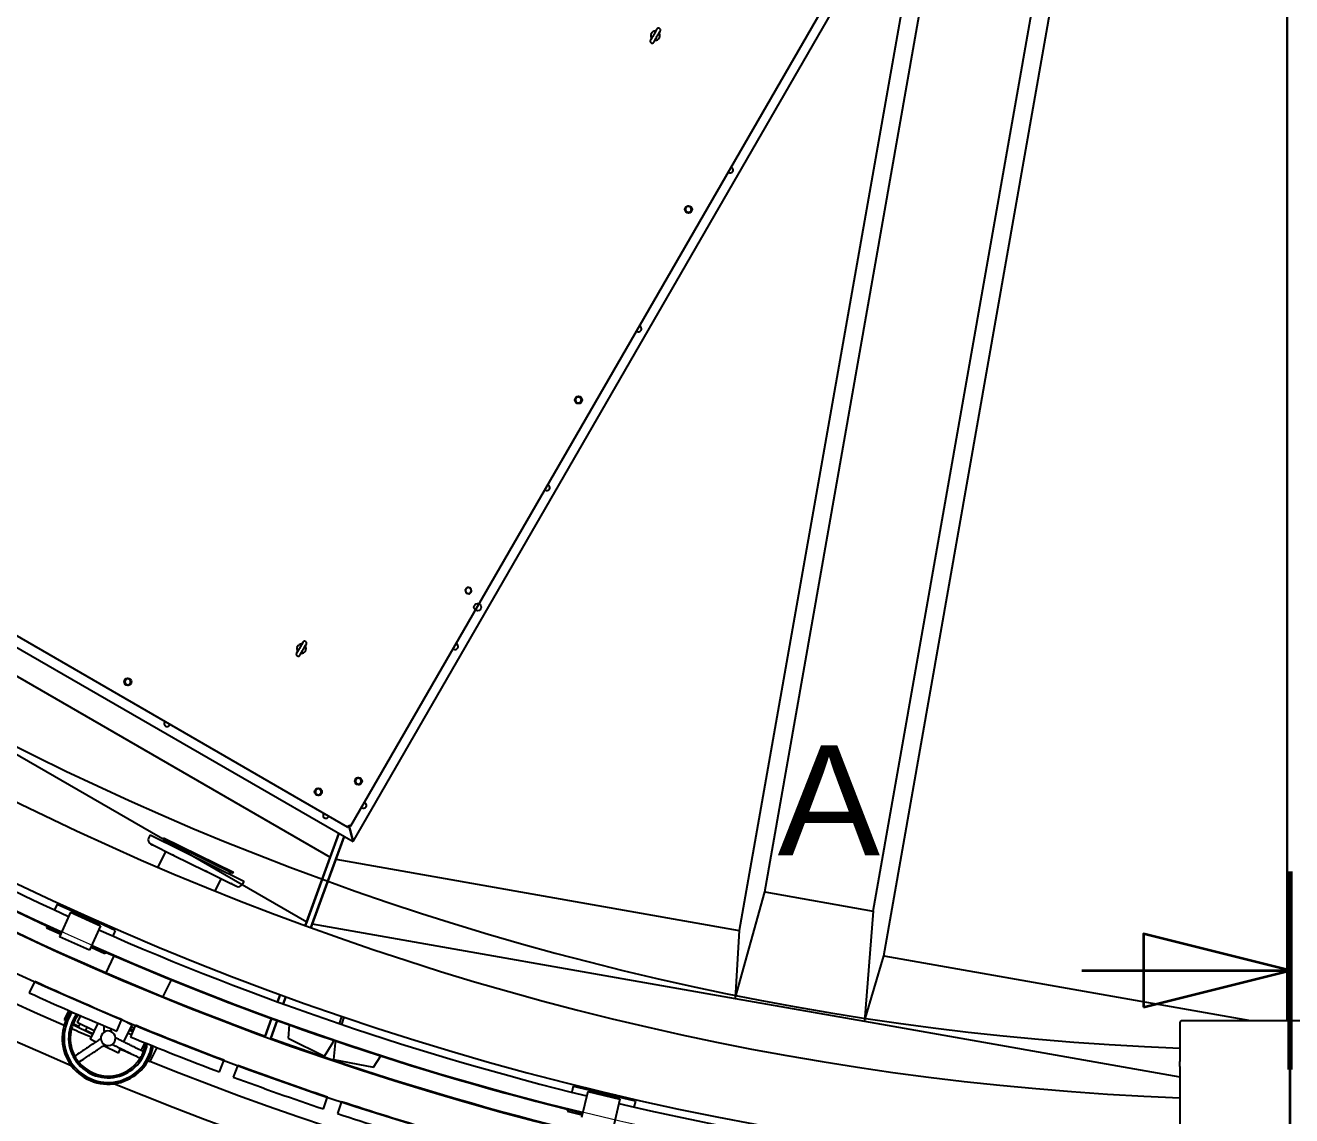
# Model space of a CAD drawing. Header units: millimetres. Extents: x 0 to 59400, y 0 to 42000.
# Drawn here: x 46135 to 49588, y 23433 to 26406 of the extents above; entities that cross this region are included whole.
import ezdxf

# ---------------------------------------------------------------- set-up
doc = ezdxf.new("R2010")
doc.units = ezdxf.units.MM
doc.header["$LTSCALE"] = 100
doc.linetypes.add('CHAIN', pattern=[0.3543, 0.2362, -0.0295, 0.0591, -0.0295])
for name, color, linetype, lineweight in [('Section Line', 7, 'CHAIN', 35), ('Sketch Geometry', 7, 'Continuous', 18), ('Visible', 7, 'Continuous', 25)]:
    doc.layers.add(name, color=color, linetype=linetype, lineweight=lineweight)
doc.styles.add('Title', font='arial.ttf')

# ---------------------------------------------------------------- blocks, each defined once
blk = doc.blocks.new('2dTransSection2')
at = {"layer": 'Section Line', "linetype": 'CHAIN', "ltscale": 23.140581}
blk.add_line((495.841, 210.996), (495.841, 240.991), dxfattribs=at)
at = {"layer": 'Section Line', "linetype": 'Continuous', "lineweight": 70}
blk.add_line((495.841, 235.592), (495.841, 240.991), dxfattribs=at)
at = {"layer": 'Section Line', "linetype": 'Continuous'}
for p, q in [((495.841, 238.292), (491.841, 239.292)), ((491.841, 239.292), (491.841, 237.292)), ((490.158, 238.292), (491.841, 238.292)), ((491.841, 238.292), (495.841, 238.292)), ((491.841, 237.292), (495.841, 238.292))]:
    blk.add_line(p, q, dxfattribs=at)
at = {"layer": 'Section Line', "linetype": 'Continuous', "flags": 128}
blk.add_lwpolyline([(491.841, 237.292), (495.841, 238.292), (491.841, 239.292), (491.841, 237.292)], dxfattribs=at)
at = {"layer": 'Section Line'}
blk.add_solid([(491.841, 237.292), (495.841, 238.292), (491.841, 239.292), (491.841, 237.292)], dxfattribs=at)
at = {"layer": 'Section Line', "insert": (481.862, 241.43), "char_height": 3, "attachment_point": 7, "style": 'Title'}
blk.add_mtext('A', dxfattribs=at)

msp = doc.modelspace()

# ---------------------------------------------------------------- linework, layer by layer
at = {"layer": 'Sketch Geometry'}
msp.add_circle((49584.05, 31306.07), 8095.14, dxfattribs=at)
at = {"layer": 'Visible', "color": 9, "true_color": 0xc0c0c0}
for p, q in [((49576.05, 23692.43), (49576.05, 30874.24)), ((48151.1, 24043.23), (49280.61, 30448.98)), ((48446.55, 23991.13), (49576.05, 30396.89)), ((49182.13, 30178.41), (48081.83, 23938.26)), ((48475.75, 23868.81), (49576.05, 30108.95)), ((49576.05, 30108.95), (49576.05, 23692.43)), ((45998.89, 24696.39), (46966.48, 24137.75)), ((45888.27, 24547.1), (46902.37, 23961.61)), ((46898.52, 23951.02), (46990.13, 24202.71)), ((47004.2, 24194.58), (46913.56, 23945.55)), ((46990.13, 24202.71), (46966.48, 24137.75)), ((46981.52, 24132.28), (47004.2, 24194.58)), ((46966.48, 24137.75), (46902.37, 23961.61)), ((46917.41, 23956.13), (46981.52, 24132.28)), ((46981.52, 24132.28), (48081.83, 23938.26)), ((48070.6, 23752.79), (48151.1, 24043.23)), ((48151.1, 24043.23), (48446.55, 23991.13)), ((48446.55, 23991.13), (48422.86, 23690.68)), ((46902.37, 23961.61), (46898.52, 23951.02)), ((46913.56, 23945.55), (46917.41, 23956.13)), ((46917.41, 23956.13), (48070.6, 23752.79)), ((48081.83, 23938.26), (48070.6, 23752.79)), ((48422.86, 23690.68), (48475.75, 23868.81)), ((48475.75, 23868.81), (49476.05, 23692.43)), ((46822.99, 23743.49), (46830.12, 23763.08)), ((46830.12, 23763.08), (46822.99, 23743.49)), ((46838.02, 23738.02), (46845.15, 23757.61)), ((46845.15, 23757.61), (46838.02, 23738.02)), ((48070.6, 23752.79), (48422.86, 23690.68)), ((46789.07, 23650.32), (46806.47, 23698.1)), ((46806.47, 23698.1), (46789.07, 23650.32)), ((46804.11, 23644.85), (46821.5, 23692.63)), ((46821.5, 23692.63), (46804.11, 23644.85)), ((46991.6, 23684.04), (46998.31, 23703.79)), ((47003.99, 23701.86), (46997.28, 23682.11)), ((48422.86, 23690.68), (49283.05, 23539.01)), ((46854.28, 23680.82), (46851.33, 23644.2)), ((46851.33, 23644.2), (46950.82, 23595.1)), ((46950.82, 23595.1), (46974.47, 23633.62)), ((46974.47, 23633.62), (46976.06, 23638.31)), ((46980.15, 23631.69), (46975.44, 23586.74)), ((46981.74, 23636.38), (46980.15, 23631.69)), ((46975.44, 23586.74), (47084.26, 23565.07)), ((47084.26, 23565.07), (47104.22, 23595.91))]:
    msp.add_line(p, q, dxfattribs=at)
at = {"layer": 'Visible'}
for p, q in [((48338.99, 26503.54), (47021.99, 24222.43)), ((47028.88, 24180.34), (48378.88, 26518.61)), ((47853.24, 26390.19), (47854.01, 26391.52)), ((47854.23, 26391.39), (47854.01, 26391.52)), ((47864.4, 26385.52), (47863.63, 26384.19)), ((47864.58, 26396.96), (47863.82, 26397.4)), ((47864.4, 26385.52), (47864.17, 26385.65)), ((47842.08, 26357.99), (47841.32, 26358.43)), ((47841.51, 26369.87), (47842.27, 26371.2)), ((47841.51, 26369.87), (47841.73, 26369.74)), ((47851.9, 26363.87), (47851.67, 26364)), ((47852.66, 26365.2), (47851.9, 26363.87)), ((44690.6, 25530.34), (47028.87, 24180.34)), ((47013.79, 24220.23), (44732.68, 25537.23)), ((46898.82, 24725.97), (46899.58, 24725.54)), ((46876.51, 24698.44), (46877.27, 24699.77)), ((46876.51, 24698.44), (46876.73, 24698.31)), ((46886.67, 24692.57), (46886.9, 24692.44)), ((46887.66, 24693.77), (46886.9, 24692.44)), ((46888.24, 24718.76), (46889.01, 24720.09)), ((46889.01, 24720.09), (46889.23, 24719.96)), ((46899.4, 24714.09), (46898.63, 24712.76)), ((46899.4, 24714.09), (46899.17, 24714.22)), ((46876.32, 24687), (46877.08, 24686.56)), ((47013.79, 24220.23), (47016.79, 24225.43)), ((47013.79, 24220.23), (47014.55, 24219.79)), ((47016.05, 24222.39), (47014.55, 24219.79)), ((47015.29, 24222.83), (47016.05, 24222.39)), ((47028.87, 24180.34), (47016.79, 24225.43)), ((47016.79, 24225.43), (47028.88, 24180.34)), ((47016.79, 24225.43), (47021.99, 24222.43)), ((47019.39, 24223.93), (47018.95, 24223.17)), ((47018.95, 24223.17), (47021.55, 24221.67)), ((47021.55, 24221.67), (47021.99, 24222.43)), ((46475.54, 24198.74), (46471.33, 24190.23)), ((46475.54, 24198.74), (46731.11, 24072.63)), ((46476.78, 24174.15), (46481.14, 24172)), ((46482.38, 24171.39), (46481.14, 24172)), ((46482.38, 24171.39), (46536.51, 24144.68)), ((46512.25, 24190.66), (46510.92, 24187.97)), ((46510.92, 24187.97), (46701.04, 24094.16)), ((46512.25, 24190.66), (46702.36, 24096.85)), ((46496.97, 24110.32), (46518.35, 24153.64)), ((46540.31, 24142.81), (46536.51, 24144.68)), ((46540.31, 24142.81), (46625.45, 24100.8)), ((46629.57, 24098.76), (46625.45, 24100.8)), ((46629.57, 24098.76), (46695.85, 24066.05)), ((46652.66, 24045.51), (46669.27, 24079.17)), ((46702.36, 24096.85), (46701.04, 24094.16)), ((46731.11, 24072.63), (46726.91, 24064.11)), ((46697.89, 24065.05), (46695.85, 24066.05)), ((46697.89, 24065.05), (46710.84, 24058.66)), ((46221.65, 24009.57), (46214.75, 23994.17)), ((46221.65, 24009.57), (46264.55, 23990.36)), ((46257.94, 23987.84), (46228.11, 23921.22)), ((46257.94, 23987.84), (46340.08, 23951.07)), ((46262.51, 23985.8), (46264.55, 23990.36)), ((46272.76, 23986.69), (46264.55, 23990.36)), ((46265.24, 23984.58), (46266.06, 23986.4)), ((46271.54, 23983.95), (46266.06, 23986.4)), ((46271.54, 23983.95), (46328.12, 23958.61)), ((46273.99, 23989.43), (46272.76, 23986.69)), ((46329.35, 23961.35), (46272.76, 23986.69)), ((46274.22, 23989.94), (46273.99, 23989.43)), ((46329.35, 23961.35), (46330.58, 23964.09)), ((46330.8, 23964.6), (46330.58, 23964.09)), ((46195.02, 23950.08), (46193.05, 23945.68)), ((46193.05, 23945.68), (46230.47, 23928.93)), ((46340.08, 23951.07), (46310.25, 23884.44)), ((46328.12, 23958.61), (46333.6, 23956.16)), ((46329.35, 23961.35), (46337.56, 23957.67)), ((46332.78, 23954.33), (46333.6, 23956.16)), ((46335.52, 23953.11), (46337.56, 23957.67)), ((46380.46, 23938.46), (46337.56, 23957.67)), ((46380.46, 23938.46), (46373.56, 23923.06)), ((46310.25, 23884.44), (46228.11, 23921.22)), ((46230.47, 23928.93), (46231.38, 23928.52)), ((46313.52, 23891.74), (46314.43, 23891.33)), ((46351.85, 23874.58), (46314.43, 23891.33)), ((46353.82, 23878.97), (46351.85, 23874.58)), ((46355.18, 23822.97), (46377.71, 23868.63)), ((46160.56, 23799.93), (46145.96, 23768.12)), ((46510.68, 23757.77), (46533.24, 23803.49)), ((46253.4, 23720.04), (46241.27, 23695.45)), ((46241.27, 23695.45), (46245.81, 23693.21)), ((46285.39, 23706.07), (46276.08, 23687.2)), ((46385.01, 23663.61), (46398.44, 23695.92)), ((46398.07, 23695.02), (46426.82, 23680.83)), ((49283.05, 23687.43), (49283.05, 23602.23)), ((49288.05, 23692.43), (49878.05, 23692.43)), ((46264.67, 23681.67), (46318.28, 23655.22)), ((46280.52, 23676.09), (46265.42, 23683.54)), ((46322.71, 23664.19), (46276.08, 23687.2)), ((46284.06, 23683.26), (46280.52, 23676.09)), ((46303.05, 23673.89), (46299.51, 23666.71)), ((46299.51, 23666.71), (46319.17, 23657.01)), ((46333.22, 23685.49), (46311.65, 23641.77)), ((46403.81, 23634.2), (46426.82, 23680.83)), ((46415.76, 23658.41), (46424.4, 23654.15)), ((46427.47, 23661.55), (46419.3, 23665.59)), ((46428.24, 23663.41), (46420.19, 23667.38)), ((46429.4, 23666.18), (46421.51, 23670.07)), ((46435.38, 23680.57), (46421.94, 23648.25)), ((46431.7, 23671.73), (46424.17, 23675.45)), ((46327.43, 23633.98), (46311.65, 23641.77)), ((46388.77, 23603.71), (46348.14, 23623.76)), ((46460.86, 23632.3), (46450.44, 23611.19)), ((46493.27, 23619.18), (46474.19, 23580.52)), ((46388.77, 23603.71), (46394.96, 23616.27)), ((46664.62, 23552.49), (46676.88, 23585.27)), ((49283.05, 23602.23), (49283.05, 23595.65)), ((49283.05, 23595.65), (49283.05, 23580.66)), ((46469.65, 23582.76), (46474.19, 23580.52)), ((46714.34, 23571.27), (46702.09, 23538.48)), ((49283.05, 23567.51), (49283.05, 23580.66)), ((49283.05, 23567.51), (49283.05, 23357.31)), ((46948.09, 23451.59), (46959.14, 23484.8)), ((47629.19, 23513.56), (47625.26, 23497.15)), ((47629.19, 23513.56), (47674.9, 23502.62)), ((47668.88, 23498.92), (47651.88, 23427.93)), ((47668.88, 23498.92), (47756.4, 23477.97)), ((47673.74, 23497.76), (47674.9, 23502.62)), ((47683.65, 23500.53), (47674.9, 23502.62)), ((47676.66, 23497.06), (47677.12, 23499.01)), ((47682.96, 23497.61), (47677.12, 23499.01)), ((47682.96, 23497.61), (47743.25, 23483.18)), ((47684.35, 23503.45), (47683.65, 23500.53)), ((47743.95, 23486.09), (47683.65, 23500.53)), ((47684.48, 23503.99), (47684.35, 23503.45)), ((47743.25, 23483.18), (47749.09, 23481.78)), ((47743.95, 23486.09), (47744.65, 23489.01)), ((47743.95, 23486.09), (47752.7, 23484)), ((47744.78, 23489.56), (47744.65, 23489.01)), ((47748.62, 23479.83), (47749.09, 23481.78)), ((47751.54, 23479.14), (47752.7, 23484)), ((47798.41, 23473.06), (47752.7, 23484)), ((46997.1, 23472.16), (46986.04, 23438.96)), ((47614.02, 23450.17), (47612.9, 23445.49)), ((47756.4, 23477.97), (47739.41, 23406.98)), ((47798.41, 23473.06), (47794.48, 23456.64)), ((47612.9, 23445.49), (47652.77, 23435.94)), ((47652.77, 23435.94), (47653.74, 23435.71))]:
    msp.add_line(p, q, dxfattribs=at)
for centre, radius in [((49584.05, 31306.07), 8250), ((47943.25, 25904.1), 10), ((47643.25, 25384.48), 10), ((47368.32, 24819.64), 10), ((46414.35, 24615.97), 10), ((47043.25, 24345.25), 10), ((46933.97, 24315.97), 10)]:
    msp.add_circle(centre, radius, dxfattribs=at)
at = {"layer": 'Visible', "color": 9, "true_color": 0xc0c0c0}
for radius, start, end in [(8420, 322.893014, 246.750813), (8326.9, 335.718532, 246.329235), (7695, 176.716634, 267.758229), (8326.9, 248.073684, 321.616422), (8420, 247.617442, 320.361054), (8150, 230.056241, 249.943759), (8326.9, 246.480799, 246.881666), (8150, 250.056241, 269.943759), (8326.9, 247.474488, 247.683057)]:
    msp.add_arc((49584.05, 31306.07), radius, start, end, dxfattribs=at)
at = {"layer": 'Visible'}
for centre, radius, start, end in [((49584.05, 31306.07), 8150, 274.709403, 273.296967), ((49584.05, 31306.07), 8030, 175.790004, 273.30742), ((49584.05, 31306.07), 7830, 176.60031, 267.796899), ((47852.95, 26377.7), 12.5, 87.64713, 212.35287), ((47852.95, 26377.7), 12.5, 267.64713, 32.35287), ((48057.23, 26011.5), 8, 225.45565, 74.54435), ((47943.25, 25904.1), 8, 135.54232, 195.54232), ((47943.25, 25904.1), 8, 195.54232, 255.54232), ((47943.25, 25904.1), 8, 75.54232, 135.54232), ((47943.25, 25904.1), 8, 255.54232, 315.54232), ((47943.25, 25904.1), 8, 15.54232, 75.54232), ((47943.25, 25904.1), 8, 315.54232, 15.54232), ((47807.23, 25578.48), 8, 225.45565, 74.54435), ((47643.25, 25384.48), 8, 135.54232, 195.54232), ((47643.25, 25384.48), 8, 195.54232, 255.54232), ((47643.25, 25384.48), 8, 75.54232, 135.54232), ((47643.25, 25384.48), 8, 15.54232, 75.54232), ((47643.25, 25384.48), 8, 315.54232, 15.54232), ((47643.25, 25384.48), 8, 255.54232, 315.54232), ((47557.23, 25145.47), 8, 225.45565, 74.54435), ((47343.25, 24864.87), 8, 135.54232, 195.54232), ((47343.25, 24864.87), 8, 195.54232, 255.54232), ((47343.25, 24864.87), 8, 75.54232, 135.54232), ((47343.25, 24864.87), 8, 15.54232, 75.54232), ((47343.25, 24864.87), 8, 315.54232, 15.54232), ((47343.25, 24864.87), 8, 255.54232, 315.54232), ((46887.95, 24706.27), 12.5, 87.64713, 212.35287), ((46887.95, 24706.27), 12.5, 267.64713, 32.35287), ((47307.23, 24712.46), 8, 225.45565, 74.54435), ((49584.05, 31306.07), 8050.85, 235.540809, 245.558841), ((49584.05, 31306.07), 8099.15, 235.5389, 245.560751), ((46414.35, 24615.97), 8, 128.11971, 188.11971), ((46414.35, 24615.97), 8, 68.11971, 128.11971), ((46414.35, 24615.97), 8, 8.11971, 68.11971), ((46414.35, 24615.97), 8, 188.11971, 248.11971), ((46414.35, 24615.97), 8, 248.11971, 308.11971), ((46414.35, 24615.97), 8, 308.11971, 8.11971), ((46521.75, 24501.99), 8, 135.45565, 344.54435), ((47043.25, 24345.25), 8, 135.54232, 195.54232), ((47043.25, 24345.25), 8, 75.54232, 135.54232), ((47043.25, 24345.25), 8, 15.54232, 75.54232), ((47043.25, 24345.25), 8, 315.54232, 15.54232), ((46933.97, 24315.97), 8, 128.11971, 188.11971), ((46933.97, 24315.97), 8, 188.11971, 248.11971), ((46933.97, 24315.97), 8, 68.11971, 128.11971), ((46933.97, 24315.97), 8, 248.11971, 308.11971), ((46933.97, 24315.97), 8, 8.11971, 68.11971), ((46933.97, 24315.97), 8, 308.11971, 8.11971), ((47043.25, 24345.25), 8, 195.54232, 255.54232), ((47043.25, 24345.25), 8, 255.54232, 315.54232), ((47057.23, 24279.45), 8, 225.45565, 74.54435), ((46954.76, 24251.99), 8, 135.45565, 344.54435), ((46482.09, 24184.92), 12, 153.73556, 243.73556), ((46519.51, 24171.47), 11, 63.73556, 126.69986), ((46682.72, 24090.93), 11, 0.77125, 63.73556), ((46716.15, 24069.42), 12, 243.73556, 333.73556), ((49584.05, 31306.07), 8050.85, 246.19935, 256.217382), ((49584.05, 31306.07), 8099.15, 246.19744, 256.219291), ((49584.05, 31306.07), 8250, 245.482668, 247.285795), ((49584.05, 31306.07), 8285, 245.482081, 247.286382), ((46360.83, 23644.26), 125, 144.19767, 350.17059), ((46360.83, 23644.26), 120.32, 143.71748, 350.65078), ((46360.83, 23644.26), 107.68, 142.1956, 352.17265), ((46360.83, 23644.26), 103.18, 141.55879, 208.17373), ((49288.05, 23687.43), 5, 90, 180), ((46360.83, 23644.26), 20, 123.73556, 183.73556), ((46360.83, 23644.26), 20, 63.73556, 123.73556), ((46360.83, 23644.26), 20, 3.73556, 63.73556), ((49584.05, 31306.07), 8250, 247.563593, 249.36672), ((46360.83, 23644.26), 20, 183.73556, 243.73556), ((46360.83, 23644.26), 20, 243.73556, 303.73556), ((46360.83, 23644.26), 20, 303.73556, 3.73556), ((49584.05, 31306.07), 8285, 247.563006, 249.367307), ((46360.83, 23644.26), 103.18, 339.29738, 352.80947), ((46360.83, 23644.26), 103.18, 208.17373, 219.29738), ((46360.83, 23644.26), 103.18, 219.29738, 328.17373), ((46360.83, 23644.26), 103.18, 328.17373, 339.29738), ((49584.05, 31306.07), 8250, 249.644518, 251.447645), ((49584.05, 31306.07), 8285, 249.643931, 251.448232), ((49584.05, 31306.07), 8250, 251.725443, 253.52857), ((49584.05, 31306.07), 8050.85, 256.857891, 266.875922), ((49584.05, 31306.07), 8285, 251.724856, 253.529156)]:
    msp.add_arc(centre, radius, start, end, dxfattribs=at)
for points, knots in [([(47856.62, 26394.68), (47856.62, 26394.68), (47856.62, 26394.67), (47856.57, 26394.57), (47856.49, 26394.39), (47856.16, 26393.72), (47855.84, 26393.11), (47854.97, 26391.49), (47854.38, 26390.4), (47853, 26387.91), (47852.21, 26386.48), (47850.5, 26383.47), (47849.59, 26381.88), (47847.76, 26378.7), (47846.83, 26377.11), (47845.06, 26374.09), (47844.21, 26372.67), (47842.7, 26370.15), (47842.02, 26369.05), (47840.94, 26367.32), (47840.52, 26366.67), (47840.18, 26366.16), (47840.11, 26366.07), (47840.08, 26366.03), (47840.08, 26366.03), (47840.08, 26366.03)], [-1.3786972, -1.3786972, -1.3786972, -1.3786972, -1.3401825, -1.3401825, -1.192287, -1.192287, -0.9396867, -0.9396867, -0.637214, -0.637214, -0.3231373, -0.3231373, -0.0061567, -0.0061567, 0.3114634, 0.3114634, 0.6284942, 0.6284942, 0.9427146, 0.9427146, 1.2449499, 1.2449499, 1.357812, 1.357812, 1.3786972, 1.3786972, 1.3786972, 1.3786972]), ([(47849.28, 26360.71), (47849.28, 26360.71), (47849.29, 26360.73), (47849.33, 26360.82), (47849.42, 26361.01), (47849.75, 26361.67), (47850.06, 26362.28), (47850.93, 26363.91), (47851.52, 26364.99), (47852.9, 26367.49), (47853.69, 26368.91), (47855.4, 26371.92), (47856.31, 26373.51), (47858.15, 26376.7), (47859.07, 26378.29), (47860.85, 26381.3), (47861.69, 26382.72), (47863.21, 26385.24), (47863.88, 26386.34), (47864.96, 26388.07), (47865.38, 26388.73), (47865.73, 26389.23), (47865.8, 26389.33), (47865.82, 26389.36), (47865.82, 26389.37), (47865.82, 26389.37)], [-1.3786972, -1.3786972, -1.3786972, -1.3786972, -1.3401825, -1.3401825, -1.192287, -1.192287, -0.9396867, -0.9396867, -0.637214, -0.637214, -0.3231373, -0.3231373, -0.0061567, -0.0061567, 0.3114634, 0.3114634, 0.6284942, 0.6284942, 0.9427146, 0.9427146, 1.2449499, 1.2449499, 1.357812, 1.357812, 1.3786972, 1.3786972, 1.3786972, 1.3786972]), ([(47863.82, 26397.4), (47863.36, 26397.67), (47862.85, 26397.86), (47861.85, 26398.07), (47861.37, 26398.09), (47860.43, 26398.02), (47860.03, 26397.92), (47859.23, 26397.65), (47858.93, 26397.48), (47858.39, 26397.15), (47858.2, 26397), (47857.89, 26396.73), (47857.77, 26396.62), (47857.55, 26396.39), (47857.46, 26396.29), (47857.2, 26395.98), (47857.08, 26395.83), (47856.77, 26395.4), (47856.58, 26395.12), (47856.15, 26394.47), (47855.91, 26394.1), (47855.38, 26393.25), (47855.08, 26392.78), (47854.59, 26391.99), (47854.41, 26391.7), (47854.23, 26391.39)], [1.57079633, 1.57079633, 1.57079633, 1.57079633, 1.57881416, 1.57881416, 1.58764941, 1.58764941, 1.59920554, 1.59920554, 1.61631913, 1.61631913, 1.6395962, 1.6395962, 1.66681466, 1.66681466, 1.70702306, 1.70702306, 1.80036323, 1.80036323, 1.95742916, 1.95742916, 2.11449509, 2.11449509, 2.27156102, 2.27156102, 2.35612598, 2.35612598, 2.35612598, 2.35612598]), ([(47864.18, 26385.65), (47864.49, 26386.23), (47864.78, 26386.77), (47865.31, 26387.75), (47865.54, 26388.2), (47865.95, 26389), (47866.12, 26389.35), (47866.43, 26389.98), (47866.55, 26390.24), (47866.77, 26390.8), (47866.85, 26390.98), (47867, 26391.64), (47867.05, 26391.88), (47867.1, 26392.64), (47867.13, 26393.08), (47866.87, 26394.09), (47866.78, 26394.37), (47866.42, 26395.18), (47866.06, 26395.75), (47865.24, 26396.53), (47864.92, 26396.77), (47864.58, 26396.96)], [-2.35612598, -2.35612598, -2.35612598, -2.35612598, -2.19906005, -2.19906005, -2.04199412, -2.04199412, -1.88492819, -1.88492819, -1.72786226, -1.72786226, -1.65207906, -1.65207906, -1.6205185, -1.6205185, -1.59654689, -1.59654689, -1.58866891, -1.58866891, -1.57668938, -1.57668938, -1.57079633, -1.57079633, -1.57079633, -1.57079633]), ([(47841.73, 26369.74), (47841.41, 26369.16), (47841.12, 26368.62), (47840.6, 26367.64), (47840.36, 26367.19), (47839.95, 26366.4), (47839.78, 26366.05), (47839.47, 26365.41), (47839.35, 26365.15), (47839.13, 26364.59), (47839.06, 26364.41), (47838.9, 26363.76), (47838.85, 26363.52), (47838.8, 26362.75), (47838.78, 26362.31), (47839.03, 26361.3), (47839.12, 26361.02), (47839.48, 26360.22), (47839.84, 26359.64), (47840.66, 26358.87), (47840.98, 26358.63), (47841.32, 26358.43)], [-2.35612598, -2.35612598, -2.35612598, -2.35612598, -2.19906005, -2.19906005, -2.04199412, -2.04199412, -1.88492819, -1.88492819, -1.72786226, -1.72786226, -1.65207906, -1.65207906, -1.6205185, -1.6205185, -1.59654689, -1.59654689, -1.58866891, -1.58866891, -1.57668938, -1.57668938, -1.57079633, -1.57079633, -1.57079633, -1.57079633]), ([(47842.08, 26357.99), (47842.54, 26357.72), (47843.05, 26357.54), (47844.05, 26357.32), (47844.53, 26357.31), (47845.47, 26357.37), (47845.88, 26357.48), (47846.67, 26357.75), (47846.97, 26357.92), (47847.52, 26358.25), (47847.7, 26358.4), (47848.02, 26358.66), (47848.13, 26358.77), (47848.36, 26359), (47848.45, 26359.11), (47848.7, 26359.41), (47848.82, 26359.56), (47849.13, 26360), (47849.32, 26360.27), (47849.75, 26360.93), (47849.99, 26361.3), (47850.53, 26362.14), (47850.82, 26362.61), (47851.31, 26363.4), (47851.49, 26363.7), (47851.68, 26364)], [1.57079633, 1.57079633, 1.57079633, 1.57079633, 1.57881416, 1.57881416, 1.58764941, 1.58764941, 1.59920554, 1.59920554, 1.61631913, 1.61631913, 1.6395962, 1.6395962, 1.66681466, 1.66681466, 1.70702306, 1.70702306, 1.80036323, 1.80036323, 1.95742916, 1.95742916, 2.11449509, 2.11449509, 2.27156102, 2.27156102, 2.35612598, 2.35612598, 2.35612598, 2.35612598]), ([(46891.62, 24723.25), (46891.62, 24723.25), (46891.62, 24723.24), (46891.57, 24723.14), (46891.49, 24722.96), (46891.16, 24722.29), (46890.84, 24721.69), (46889.97, 24720.06), (46889.38, 24718.97), (46888, 24716.48), (46887.21, 24715.05), (46885.5, 24712.04), (46884.59, 24710.45), (46882.76, 24707.27), (46881.83, 24705.68), (46880.06, 24702.66), (46879.21, 24701.24), (46877.7, 24698.72), (46877.02, 24697.62), (46875.94, 24695.89), (46875.52, 24695.24), (46875.18, 24694.73), (46875.11, 24694.64), (46875.08, 24694.6), (46875.08, 24694.6), (46875.08, 24694.6)], [-1.3786972, -1.3786972, -1.3786972, -1.3786972, -1.3401825, -1.3401825, -1.192287, -1.192287, -0.9396867, -0.9396867, -0.637214, -0.637214, -0.3231373, -0.3231373, -0.0061567, -0.0061567, 0.3114634, 0.3114634, 0.6284942, 0.6284942, 0.9427146, 0.9427146, 1.2449499, 1.2449499, 1.357812, 1.357812, 1.3786972, 1.3786972, 1.3786972, 1.3786972]), ([(46898.82, 24725.97), (46898.36, 24726.24), (46897.85, 24726.43), (46896.85, 24726.64), (46896.37, 24726.66), (46895.43, 24726.59), (46895.03, 24726.49), (46894.23, 24726.22), (46893.93, 24726.05), (46893.39, 24725.72), (46893.2, 24725.57), (46892.89, 24725.3), (46892.77, 24725.19), (46892.55, 24724.96), (46892.46, 24724.86), (46892.2, 24724.55), (46892.08, 24724.4), (46891.77, 24723.97), (46891.58, 24723.69), (46891.15, 24723.04), (46890.91, 24722.67), (46890.38, 24721.82), (46890.08, 24721.35), (46889.59, 24720.56), (46889.41, 24720.27), (46889.23, 24719.97)], [1.57079633, 1.57079633, 1.57079633, 1.57079633, 1.57881416, 1.57881416, 1.58764941, 1.58764941, 1.59920554, 1.59920554, 1.61631913, 1.61631913, 1.6395962, 1.6395962, 1.66681466, 1.66681466, 1.70702306, 1.70702306, 1.80036323, 1.80036323, 1.95742916, 1.95742916, 2.11449509, 2.11449509, 2.27156102, 2.27156102, 2.35612598, 2.35612598, 2.35612598, 2.35612598]), ([(46899.18, 24714.22), (46899.49, 24714.8), (46899.78, 24715.34), (46900.31, 24716.33), (46900.54, 24716.77), (46900.95, 24717.57), (46901.12, 24717.92), (46901.43, 24718.55), (46901.55, 24718.81), (46901.77, 24719.37), (46901.85, 24719.55), (46902, 24720.21), (46902.05, 24720.45), (46902.1, 24721.21), (46902.13, 24721.66), (46901.87, 24722.66), (46901.78, 24722.95), (46901.42, 24723.75), (46901.06, 24724.32), (46900.24, 24725.1), (46899.92, 24725.34), (46899.58, 24725.54)], [-2.35612598, -2.35612598, -2.35612598, -2.35612598, -2.19906005, -2.19906005, -2.04199412, -2.04199412, -1.88492819, -1.88492819, -1.72786226, -1.72786226, -1.65207906, -1.65207906, -1.6205185, -1.6205185, -1.59654689, -1.59654689, -1.58866891, -1.58866891, -1.57668938, -1.57668938, -1.57079633, -1.57079633, -1.57079633, -1.57079633]), ([(46876.73, 24698.31), (46876.41, 24697.73), (46876.12, 24697.2), (46875.6, 24696.21), (46875.36, 24695.77), (46874.95, 24694.97), (46874.78, 24694.62), (46874.47, 24693.98), (46874.35, 24693.73), (46874.13, 24693.16), (46874.06, 24692.98), (46873.9, 24692.33), (46873.85, 24692.09), (46873.8, 24691.32), (46873.78, 24690.88), (46874.03, 24689.87), (46874.12, 24689.59), (46874.48, 24688.79), (46874.84, 24688.21), (46875.66, 24687.44), (46875.98, 24687.2), (46876.32, 24687)], [-2.35612598, -2.35612598, -2.35612598, -2.35612598, -2.19906005, -2.19906005, -2.04199412, -2.04199412, -1.88492819, -1.88492819, -1.72786226, -1.72786226, -1.65207906, -1.65207906, -1.6205185, -1.6205185, -1.59654689, -1.59654689, -1.58866891, -1.58866891, -1.57668938, -1.57668938, -1.57079633, -1.57079633, -1.57079633, -1.57079633]), ([(46877.08, 24686.56), (46877.54, 24686.3), (46878.05, 24686.11), (46879.05, 24685.89), (46879.53, 24685.88), (46880.47, 24685.94), (46880.88, 24686.05), (46881.67, 24686.32), (46881.97, 24686.49), (46882.52, 24686.82), (46882.7, 24686.97), (46883.02, 24687.23), (46883.13, 24687.34), (46883.36, 24687.57), (46883.45, 24687.68), (46883.7, 24687.98), (46883.82, 24688.14), (46884.13, 24688.57), (46884.32, 24688.84), (46884.75, 24689.5), (46884.99, 24689.87), (46885.53, 24690.71), (46885.82, 24691.18), (46886.31, 24691.98), (46886.49, 24692.27), (46886.68, 24692.57)], [1.57079633, 1.57079633, 1.57079633, 1.57079633, 1.57881416, 1.57881416, 1.58764941, 1.58764941, 1.59920554, 1.59920554, 1.61631913, 1.61631913, 1.6395962, 1.6395962, 1.66681466, 1.66681466, 1.70702306, 1.70702306, 1.80036323, 1.80036323, 1.95742916, 1.95742916, 2.11449509, 2.11449509, 2.27156102, 2.27156102, 2.35612598, 2.35612598, 2.35612598, 2.35612598]), ([(46884.28, 24689.29), (46884.28, 24689.29), (46884.29, 24689.3), (46884.33, 24689.39), (46884.42, 24689.58), (46884.75, 24690.24), (46885.06, 24690.85), (46885.93, 24692.48), (46886.52, 24693.56), (46887.9, 24696.06), (46888.69, 24697.48), (46890.4, 24700.49), (46891.31, 24702.09), (46893.15, 24705.27), (46894.07, 24706.86), (46895.85, 24709.87), (46896.69, 24711.29), (46898.21, 24713.81), (46898.88, 24714.91), (46899.96, 24716.64), (46900.38, 24717.3), (46900.73, 24717.8), (46900.8, 24717.9), (46900.82, 24717.93), (46900.82, 24717.94), (46900.82, 24717.94)], [-1.3786972, -1.3786972, -1.3786972, -1.3786972, -1.3401825, -1.3401825, -1.192287, -1.192287, -0.9396867, -0.9396867, -0.637214, -0.637214, -0.3231373, -0.3231373, -0.0061567, -0.0061567, 0.3114634, 0.3114634, 0.6284942, 0.6284942, 0.9427146, 0.9427146, 1.2449499, 1.2449499, 1.357812, 1.357812, 1.3786972, 1.3786972, 1.3786972, 1.3786972]), ([(46481.14, 24172), (46481.16, 24171.99), (46481.19, 24171.98), (46481.37, 24171.9), (46481.6, 24171.78), (46482.06, 24171.55), (46482.22, 24171.47), (46482.38, 24171.39)], [-2.19527918, -2.19527918, -2.19527918, -2.19527918, -2.09934923, -2.09934923, -1.8229843, -1.8229843, -1.70977025, -1.70977025, -1.70977025, -1.70977025]), ([(46536.51, 24144.68), (46536.73, 24144.57), (46536.95, 24144.47), (46537.85, 24144.02), (46538.58, 24143.66), (46539.66, 24143.13), (46539.98, 24142.97), (46540.31, 24142.81)], [-2.19527918, -2.19527918, -2.19527918, -2.19527918, -2.09934923, -2.09934923, -1.8229843, -1.8229843, -1.70977025, -1.70977025, -1.70977025, -1.70977025]), ([(46625.45, 24100.8), (46625.73, 24100.65), (46626.02, 24100.51), (46627.12, 24099.97), (46627.91, 24099.58), (46628.98, 24099.05), (46629.28, 24098.9), (46629.57, 24098.76)], [-2.19527918, -2.19527918, -2.19527918, -2.19527918, -2.09934923, -2.09934923, -1.8229843, -1.8229843, -1.70977025, -1.70977025, -1.70977025, -1.70977025]), ([(46695.85, 24066.05), (46696.04, 24065.96), (46696.22, 24065.87), (46696.87, 24065.55), (46697.27, 24065.35), (46697.7, 24065.14), (46697.8, 24065.09), (46697.89, 24065.05)], [-2.19527918, -2.19527918, -2.19527918, -2.19527918, -2.09934923, -2.09934923, -1.8229843, -1.8229843, -1.70977025, -1.70977025, -1.70977025, -1.70977025])]:
    msp.add_open_spline(points, degree=3, knots=knots, dxfattribs=at)
for points in [[(47852.86, 26389.12), (47852.05, 26387.73), (47851.59, 26386.22), (47851.3, 26384.87)], [(47859.99, 26379.85), (47860.98, 26380.75), (47862.07, 26381.91), (47862.9, 26383.33)], [(47845.91, 26375.54), (47844.92, 26374.64), (47843.83, 26373.48), (47843.01, 26372.07)], [(47853.05, 26366.27), (47853.85, 26367.67), (47854.31, 26369.18), (47854.61, 26370.52)], [(46880.91, 24704.11), (46879.92, 24703.21), (46878.83, 24702.05), (46878.01, 24700.64)], [(46887.86, 24717.7), (46887.05, 24716.3), (46886.59, 24714.79), (46886.3, 24713.44)], [(46888.05, 24694.84), (46888.85, 24696.24), (46889.31, 24697.75), (46889.61, 24699.09)], [(46894.99, 24708.42), (46895.98, 24709.33), (46897.07, 24710.49), (46897.9, 24711.9)]]:
    msp.add_open_spline(points, degree=3, dxfattribs=at)
for points, weights in [([(47853.46, 26390.19), (47853.15, 26389.63), (47852.86, 26389.12)], [1, 1.03210525676, 1.06244661735]), ([(47862.9, 26383.33), (47863.19, 26383.83), (47863.51, 26384.39)], [1.06244661735, 1.03210525676, 1]), ([(47843.01, 26372.07), (47842.71, 26371.56), (47842.39, 26371.01)], [1.06244661735, 1.03210525676, 1]), ([(47852.44, 26365.21), (47852.76, 26365.76), (47853.05, 26366.27)], [1, 1.03210525676, 1.06244661735]), ([(47937.54, 25909.7), (47936.04, 25908.17), (47934.3, 25906.4)], [1, 1.03814443452, 1.0003653387]), ([(47934.3, 25906.4), (47934.97, 25904.02), (47935.54, 25901.95)], [1.0003653387, 1.03814443452, 1]), ([(47935.54, 25901.95), (47936.12, 25899.89), (47936.78, 25897.5)], [1, 1.03814443452, 1.0003653387]), ([(47936.78, 25897.5), (47939.18, 25896.89), (47941.25, 25896.35)], [1.0003653387, 1.03814443452, 1]), ([(47940.77, 25913), (47939.04, 25911.23), (47937.54, 25909.7)], [1.0003653387, 1.03814443452, 1]), ([(47945.25, 25911.84), (47943.17, 25912.38), (47940.77, 25913)], [1, 1.03814443452, 1.0003653387]), ([(47949.72, 25910.69), (47947.32, 25911.31), (47945.25, 25911.84)], [1.0003653387, 1.03814443452, 1]), ([(47945.72, 25895.2), (47947.46, 25896.96), (47948.96, 25898.49)], [1.0003653387, 1.03814443452, 1]), ([(47948.96, 25898.49), (47950.46, 25900.02), (47952.19, 25901.79)], [1, 1.03814443452, 1.0003653387]), ([(47950.96, 25906.24), (47950.38, 25908.31), (47949.72, 25910.69)], [1, 1.03814443452, 1.0003653387]), ([(47952.19, 25901.79), (47951.53, 25904.18), (47950.96, 25906.24)], [1.0003653387, 1.03814443452, 1]), ([(47941.25, 25896.35), (47943.33, 25895.82), (47945.72, 25895.2)], [1, 1.03814443452, 1.0003653387]), ([(47637.54, 25390.09), (47636.04, 25388.56), (47634.3, 25386.79)], [1, 1.03814443452, 1.0003653387]), ([(47634.3, 25386.79), (47634.97, 25384.4), (47635.54, 25382.34)], [1.0003653387, 1.03814443452, 1]), ([(47635.54, 25382.34), (47636.12, 25380.27), (47636.78, 25377.89)], [1, 1.03814443452, 1.0003653387]), ([(47640.77, 25393.38), (47639.04, 25391.62), (47637.54, 25390.09)], [1.0003653387, 1.03814443452, 1]), ([(47645.25, 25392.23), (47643.17, 25392.76), (47640.77, 25393.38)], [1, 1.03814443452, 1.0003653387]), ([(47649.72, 25391.08), (47647.32, 25391.69), (47645.25, 25392.23)], [1.0003653387, 1.03814443452, 1]), ([(47648.96, 25378.88), (47650.46, 25380.41), (47652.19, 25382.18)], [1, 1.03814443452, 1.0003653387]), ([(47650.96, 25386.63), (47650.38, 25388.69), (47649.72, 25391.08)], [1, 1.03814443452, 1.0003653387]), ([(47652.19, 25382.18), (47651.53, 25384.56), (47650.96, 25386.63)], [1.0003653387, 1.03814443452, 1]), ([(47636.78, 25377.89), (47639.18, 25377.27), (47641.25, 25376.74)], [1.0003653387, 1.03814443452, 1]), ([(47641.25, 25376.74), (47643.33, 25376.2), (47645.72, 25375.58)], [1, 1.03814443452, 1.0003653387]), ([(47645.72, 25375.58), (47647.46, 25377.35), (47648.96, 25378.88)], [1.0003653387, 1.03814443452, 1]), ([(47337.54, 24870.47), (47336.04, 24868.94), (47334.3, 24867.17)], [1, 1.03814443452, 1.0003653387]), ([(47334.3, 24867.17), (47334.97, 24864.79), (47335.54, 24862.72)], [1.0003653387, 1.03814443452, 1]), ([(47335.54, 24862.72), (47336.12, 24860.66), (47336.78, 24858.27)], [1, 1.03814443452, 1.0003653387]), ([(47340.77, 24873.77), (47339.04, 24872), (47337.54, 24870.47)], [1.0003653387, 1.03814443452, 1]), ([(47345.25, 24872.61), (47343.17, 24873.15), (47340.77, 24873.77)], [1, 1.03814443452, 1.0003653387]), ([(47349.72, 24871.46), (47347.32, 24872.08), (47345.25, 24872.61)], [1.0003653387, 1.03814443452, 1]), ([(47348.96, 24859.26), (47350.46, 24860.79), (47352.19, 24862.56)], [1, 1.03814443452, 1.0003653387]), ([(47350.96, 24867.01), (47350.38, 24869.08), (47349.72, 24871.46)], [1, 1.03814443452, 1.0003653387]), ([(47352.19, 24862.56), (47351.53, 24864.95), (47350.96, 24867.01)], [1.0003653387, 1.03814443452, 1]), ([(47336.78, 24858.27), (47339.18, 24857.66), (47341.25, 24857.12)], [1.0003653387, 1.03814443452, 1]), ([(47341.25, 24857.12), (47343.33, 24856.59), (47345.72, 24855.97)], [1, 1.03814443452, 1.0003653387]), ([(47345.72, 24855.97), (47347.46, 24857.73), (47348.96, 24859.26)], [1.0003653387, 1.03814443452, 1]), ([(46878.01, 24700.64), (46877.71, 24700.13), (46877.39, 24699.58)], [1.06244661735, 1.03210525676, 1]), ([(46887.44, 24693.78), (46887.76, 24694.33), (46888.05, 24694.84)], [1, 1.03210525676, 1.06244661735]), ([(46888.46, 24718.76), (46888.15, 24718.2), (46887.86, 24717.7)], [1, 1.03210525676, 1.06244661735]), ([(46897.9, 24711.9), (46898.19, 24712.4), (46898.51, 24712.96)], [1.06244661735, 1.03210525676, 1]), ([(46409.41, 24622.26), (46407.73, 24620.94), (46405.78, 24619.41)], [1, 1.03814443452, 1.0003653387]), ([(46413.05, 24625.11), (46411.1, 24623.59), (46409.41, 24622.26)], [1.0003653387, 1.03814443452, 1]), ([(46417.33, 24623.39), (46415.34, 24624.19), (46413.05, 24625.11)], [1, 1.03814443452, 1.0003653387]), ([(46421.62, 24621.67), (46419.32, 24622.59), (46417.33, 24623.39)], [1.0003653387, 1.03814443452, 1]), ([(46422.27, 24617.1), (46421.97, 24619.22), (46421.62, 24621.67)], [1, 1.03814443452, 1.0003653387]), ([(46405.78, 24619.41), (46406.13, 24616.96), (46406.43, 24614.84)], [1.0003653387, 1.03814443452, 1]), ([(46406.43, 24614.84), (46406.73, 24612.72), (46407.08, 24610.27)], [1, 1.03814443452, 1.0003653387]), ([(46407.08, 24610.27), (46409.38, 24609.35), (46411.37, 24608.55)], [1.0003653387, 1.03814443452, 1]), ([(46411.37, 24608.55), (46413.36, 24607.75), (46415.66, 24606.82)], [1, 1.03814443452, 1.0003653387]), ([(46415.66, 24606.82), (46417.6, 24608.35), (46419.29, 24609.68)], [1.0003653387, 1.03814443452, 1]), ([(46419.29, 24609.68), (46420.98, 24611), (46422.92, 24612.53)], [1, 1.03814443452, 1.0003653387]), ([(46422.92, 24612.53), (46422.57, 24614.98), (46422.27, 24617.1)], [1.0003653387, 1.03814443452, 1]), ([(47037.54, 24350.85), (47036.04, 24349.32), (47034.3, 24347.56)], [1, 1.03814443452, 1.0003653387]), ([(47034.3, 24347.56), (47034.97, 24345.17), (47035.54, 24343.11)], [1.0003653387, 1.03814443452, 1]), ([(47040.77, 24354.15), (47039.04, 24352.38), (47037.54, 24350.85)], [1.0003653387, 1.03814443452, 1]), ([(47045.25, 24353), (47043.17, 24353.53), (47040.77, 24354.15)], [1, 1.03814443452, 1.0003653387]), ([(47049.72, 24351.85), (47047.32, 24352.46), (47045.25, 24353)], [1.0003653387, 1.03814443452, 1]), ([(47050.96, 24347.4), (47050.38, 24349.46), (47049.72, 24351.85)], [1, 1.03814443452, 1.0003653387]), ([(47052.19, 24342.95), (47051.53, 24345.33), (47050.96, 24347.4)], [1.0003653387, 1.03814443452, 1]), ([(46929.03, 24322.26), (46927.34, 24320.94), (46925.4, 24319.41)], [1, 1.03814443452, 1.0003653387]), ([(46925.4, 24319.41), (46925.74, 24316.96), (46926.05, 24314.84)], [1.0003653387, 1.03814443452, 1]), ([(46926.05, 24314.84), (46926.35, 24312.72), (46926.7, 24310.27)], [1, 1.03814443452, 1.0003653387]), ([(46926.7, 24310.27), (46929, 24309.35), (46930.99, 24308.55)], [1.0003653387, 1.03814443452, 1]), ([(46932.66, 24325.11), (46930.72, 24323.59), (46929.03, 24322.26)], [1.0003653387, 1.03814443452, 1]), ([(46936.95, 24323.39), (46934.96, 24324.19), (46932.66, 24325.11)], [1, 1.03814443452, 1.0003653387]), ([(46935.27, 24306.82), (46937.22, 24308.35), (46938.91, 24309.68)], [1.0003653387, 1.03814443452, 1]), ([(46941.23, 24321.67), (46938.94, 24322.59), (46936.95, 24323.39)], [1.0003653387, 1.03814443452, 1]), ([(46938.91, 24309.68), (46940.59, 24311), (46942.54, 24312.53)], [1, 1.03814443452, 1.0003653387]), ([(46941.89, 24317.1), (46941.58, 24319.22), (46941.23, 24321.67)], [1, 1.03814443452, 1.0003653387]), ([(46942.54, 24312.53), (46942.19, 24314.98), (46941.89, 24317.1)], [1.0003653387, 1.03814443452, 1]), ([(47035.54, 24343.11), (47036.12, 24341.04), (47036.78, 24338.66)], [1, 1.03814443452, 1.0003653387]), ([(47036.78, 24338.66), (47039.18, 24338.04), (47041.25, 24337.51)], [1.0003653387, 1.03814443452, 1]), ([(47041.25, 24337.51), (47043.33, 24336.97), (47045.72, 24336.35)], [1, 1.03814443452, 1.0003653387]), ([(47045.72, 24336.35), (47047.46, 24338.12), (47048.96, 24339.65)], [1.0003653387, 1.03814443452, 1]), ([(47048.96, 24339.65), (47050.46, 24341.18), (47052.19, 24342.95)], [1, 1.03814443452, 1.0003653387]), ([(46930.99, 24308.55), (46932.98, 24307.75), (46935.27, 24306.82)], [1, 1.03814443452, 1.0003653387]), ([(46348.54, 23678.97), (46349.3, 23667.26), (46349.72, 23660.89)], [1.18255569517, 1.14734496787, 1]), ([(46369.68, 23662.2), (46369.45, 23665.61), (46369.15, 23670.26)], [1, 1.07391742545, 1.11961457254]), ([(46340.87, 23642.96), (46329.34, 23635.26), (46269.87, 23595.55)], [1, 1.38722408866, 1]), ([(46280.98, 23578.91), (46340.45, 23618.63), (46351.98, 23626.33)], [1, 1.38722408866, 1]), ([(46371.93, 23627.63), (46384.36, 23621.49), (46448.49, 23589.85)], [1, 1.38722408866, 1]), ([(46457.34, 23607.79), (46393.22, 23639.43), (46380.78, 23645.56)], [1, 1.38722408866, 1])]:
    msp.add_rational_spline(points, weights, degree=2, dxfattribs=at)

# ---------------------------------------------------------------- block references
at = {"layer": 'Section Line', "xscale": 100, "yscale": 100, "zscale": 100}
msp.add_blockref('2dTransSection2', (0, 0), dxfattribs=at)

doc.saveas('drawing.dxf')
